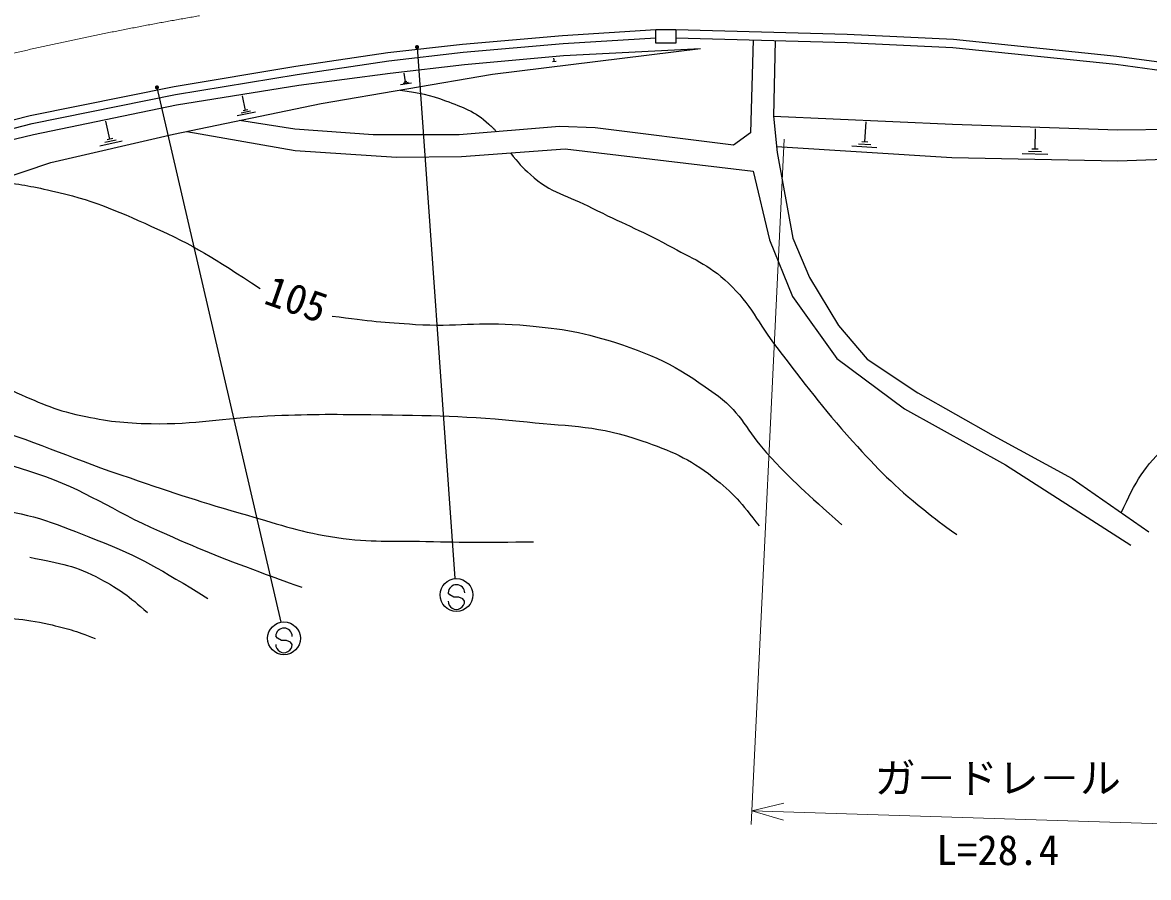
# Model space of a CAD drawing. Units: millimetres, scale not verified. Extents: x 0 to 700000, y -47500 to 447500.
# Drawn here: x 203308 to 271882, y 257391 to 309466 of the extents above; entities that cross this region are included whole.
import ezdxf
from ezdxf.enums import TextEntityAlignment as Align

# ---------------------------------------------------------------- set-up
doc = ezdxf.new("R2010")
doc.units = ezdxf.units.MM
doc.header["$LTSCALE"] = 1000
doc.linetypes.add('CHAIN', pattern=[18.5, 12, -1.5, 3.5, -1.5])
for name, color, linetype, lineweight in [('M-STR-HTXT', 7, 'Continuous', 13), ('M-STR-STRC', 7, 'Continuous', 25), ('M-TTL-BAND', 7, 'Continuous', 25), ('S-TTL', 7, 'Continuous', 25)]:
    doc.layers.add(name, color=color, linetype=linetype, lineweight=lineweight)
doc.styles.add('@ＭＳ ゴシック', font='')
doc.styles.add('ＭＳ ゴシック', font='')
doc.styles.get('@ＭＳ ゴシック').set_extended_font_data('@MS Gothic')
doc.styles.get('ＭＳ ゴシック').set_extended_font_data('MS Gothic')

msp = doc.modelspace()

# ---------------------------------------------------------------- hatches: boundary and pattern name
at = {"layer": 'M-STR-STRC'}
for points in [[(227376, 308090), (227355, 308095), (227333, 308096), (227311, 308094), (227291, 308087), (227271, 308078), (227254, 308065), (227239, 308049), (227227, 308030), (227218, 308010), (227213, 307989), (227212, 307968), (227214, 307946), (227221, 307925), (227230, 307906), (227243, 307888), (227259, 307873), (227278, 307861), (227298, 307853), (227319, 307848), (227340, 307846), (227362, 307849), (227383, 307855), (227402, 307865), (227420, 307878), (227435, 307894), (227447, 307912), (227455, 307932), (227460, 307953), (227462, 307975), (227459, 307997), (227453, 308018), (227443, 308037), (227430, 308054), (227414, 308069), (227396, 308081)], [(211535, 305631), (211514, 305636), (211492, 305638), (211471, 305635), (211450, 305629), (211430, 305619), (211413, 305606), (211398, 305590), (211386, 305572), (211377, 305552), (211372, 305531), (211371, 305509), (211374, 305487), (211380, 305467), (211390, 305447), (211403, 305430), (211419, 305415), (211437, 305403), (211457, 305394), (211478, 305389), (211500, 305388), (211521, 305390), (211542, 305397), (211562, 305406), (211579, 305419), (211594, 305435), (211606, 305454), (211615, 305474), (211620, 305495), (211621, 305517), (211618, 305538), (211612, 305559), (211602, 305578), (211589, 305596), (211574, 305611), (211555, 305623)]]:
    msp.add_hatch(color=256, dxfattribs=at).paths.add_polyline_path(points)

# ---------------------------------------------------------------- linework, layer by layer
at = {"layer": 'M-STR-HTXT'}
for p, q in [((249692, 302357), (247694, 260613)), ((247734, 261455), (249681, 261911)), ((247734, 261455), (277672, 260507)), ((247734, 261455), (249649, 260877))]:
    msp.add_line(p, q, dxfattribs=at)
at = {"layer": 'M-STR-STRC'}
for p, q in [((227339, 307959), (229639, 275594)), ((211498, 305501), (219046, 272941)), ((229338, 274610), (229238, 274728)), ((229583, 274471), (229338, 274610)), ((229883, 274468), (229583, 274471)), ((230128, 274356), (229883, 274468)), ((230234, 274220), (230128, 274356)), ((218832, 271969), (218733, 272087)), ((219077, 271830), (218832, 271969)), ((219378, 271827), (219077, 271830)), ((219623, 271715), (219378, 271827)), ((219729, 271579), (219623, 271715))]:
    msp.add_line(p, q, dxfattribs=at)
for centre in [(229737, 274599), (219232, 271958)]:
    msp.add_circle(centre, 1000, dxfattribs=at)
for centre, start, end in [((229738, 274724), 359.55488, 179.55488), ((229734, 274224), 179.55488, 359.55488), ((219233, 272083), 359.55488, 179.55488), ((219229, 271583), 179.55488, 359.55488)]:
    msp.add_arc(centre, 500, start, end, dxfattribs=at)
at = {"layer": 'M-TTL-BAND', "color": 2, "linetype": 'CHAIN', "lineweight": 13}
for start, end in [(83.83531, 112.4832), (78.82193, 83.40559)]:
    msp.add_arc((247898, 112756), 200000, start, end, dxfattribs=at)
at = {"layer": 'S-TTL'}
for p, q in [((230094, 308157), (236197, 308679)), ((236197, 308679), (241885, 309038)), ((241885, 309038), (243106, 309038)), ((241885, 308203), (241885, 309038)), ((243106, 309038), (243106, 308203)), ((243106, 309038), (253541, 308757)), ((253541, 308757), (260009, 308444)), ((225555, 307636), (230094, 308157)), ((230144, 307660), (236234, 308180)), ((236234, 308180), (241885, 308537)), ((243106, 308203), (241885, 308203)), ((243093, 308538), (253522, 308257)), ((247804, 308411), (247643, 302757)), ((249143, 308375), (249038, 303763)), ((253522, 308257), (259972, 307945)), ((259972, 307945), (269888, 306930)), ((260009, 308444), (269947, 307427)), ((219947, 306801), (225555, 307636)), ((225620, 307140), (230144, 307660)), ((230227, 306900), (236255, 307456)), ((231928, 306311), (244596, 307876)), ((235698, 307079), (235670, 307302)), ((236255, 307456), (244596, 307876)), ((269947, 307427), (279938, 306070)), ((212539, 305575), (219947, 306801)), ((220025, 306307), (225620, 307140)), ((225706, 306389), (230227, 306900)), ((235809, 307093), (235586, 307065)), ((269888, 306930), (279859, 305576)), ((212630, 305083), (220025, 306307)), ((220143, 305656), (225706, 306389)), ((221494, 304537), (231928, 306311)), ((226638, 305853), (226548, 306384)), ((226721, 305867), (226555, 305839)), ((203775, 303801), (212539, 305575)), ((212694, 304462), (220143, 305656)), ((226993, 305776), (226329, 305664)), ((226816, 305815), (226484, 305758)), ((203887, 303314), (212630, 305083)), ((212495, 302659), (221494, 304537)), ((216887, 304114), (216702, 305003)), ((194306, 301375), (203775, 303801)), ((203968, 302645), (212694, 304462)), ((217489, 304008), (216378, 303776)), ((217188, 304061), (216633, 303945)), ((217026, 304143), (216748, 304085)), ((194442, 300894), (203887, 303314)), ((208635, 302365), (208382, 303462)), ((219892, 302974), (216526, 303501)), ((236012, 303126), (229908, 302635)), ((238190, 303057), (236012, 303126)), ((249038, 303763), (249272, 301546)), ((249038, 303763), (259954, 303271)), ((254606, 302190), (254683, 303409)), ((259954, 303271), (269997, 302932)), ((194578, 300413), (203968, 302645)), ((205035, 300938), (212495, 302659)), ((213318, 302831), (219914, 301674)), ((224665, 302635), (219892, 302974)), ((229908, 302635), (224665, 302635)), ((246617, 301992), (238190, 303057)), ((247643, 302757), (246617, 301992)), ((264975, 301755), (265001, 303001)), ((269997, 302932), (279804, 303063)), ((209383, 302249), (208012, 301933)), ((209009, 302307), (208324, 302149)), ((208806, 302405), (208463, 302326)), ((230043, 301309), (236355, 301779)), ((236355, 301779), (247806, 300422)), ((249233, 301923), (259902, 301248)), ((255348, 301837), (253824, 301933)), ((254977, 302013), (254215, 302061)), ((254796, 302178), (254415, 302202)), ((265170, 301751), (264780, 301759)), ((219914, 301674), (226078, 301257)), ((226078, 301257), (230043, 301309)), ((249272, 301546), (250218, 296327)), ((259902, 301248), (270023, 301039)), ((265748, 301427), (264190, 301459)), ((265361, 301591), (264583, 301607)), ((270023, 301039), (280013, 301378)), ((195697, 297808), (205035, 300938)), ((247806, 300422), (248802, 296227)), ((250218, 296327), (251244, 293927)), ((248802, 296227), (250193, 292784)), ((251244, 293927), (253000, 291006)), ((250193, 292784), (252901, 288998)), ((253000, 291006), (254757, 288971)), ((252901, 288998), (257031, 285928)), ((254757, 288971), (257826, 286919)), ((257826, 286919), (262430, 284311)), ((257031, 285928), (263174, 282524)), ((262430, 284311), (267242, 281690)), ((263174, 282524), (270804, 277634)), ((267242, 281690), (271898, 278442))]:
    msp.add_line(p, q, dxfattribs=at)
for points, knots in [([(226305, 305355), (227569, 305162), (228024, 305086), (229061, 304700), (230159, 304292), (230843, 304079), (231704, 303285), (231894, 303111), (231982, 303045), (232169, 302817)], [0, 0, 0, 0, 1, 1, 1, 2, 2, 2, 3, 3, 3, 3]), ([(233026, 301531), (233503, 300890), (233732, 300681), (234249, 300202), (235473, 299067), (236525, 298937), (238005, 298167), (239784, 297243), (240857, 296873), (242613, 295907), (244103, 295087), (245061, 294758), (246300, 293594), (247700, 292278), (248074, 291178), (249256, 289664), (251018, 287406), (251939, 286080), (253864, 283960), (255440, 282224), (256367, 281272), (258194, 279804), (258965, 279185), (259237, 278958), (260211, 278274)], [0, 0, 0, 0, 1, 1, 1, 2, 2, 2, 3, 3, 3, 4, 4, 4, 5, 5, 5, 6, 6, 6, 7, 7, 7, 8, 8, 8, 8]), ([(201636, 299798), (203235, 299620), (203741, 299514), (205069, 299220), (207539, 298673), (208860, 298076), (211172, 297047), (213888, 295838), (214831, 295186), (217780, 293273)], [0, 0, 0, 0, 1, 1, 1, 2, 2, 2, 3, 3, 3, 3]), ([(270224, 279610), (271097, 281508), (271606, 282459), (273093, 283747), (274828, 285251), (276503, 284901), (278531, 285977), (280474, 287009), (281591, 287601), (283265, 289029), (285078, 290575), (285593, 291940), (287295, 293607), (289267, 295537), (290290, 296864), (292773, 298067), (294314, 298814), (295335, 298897), (297038, 299085), (298348, 299229), (298866, 299237), (300411, 299180)], [0, 0, 0, 0, 1, 1, 1, 2, 2, 2, 3, 3, 3, 4, 4, 4, 5, 5, 5, 6, 6, 6, 7, 7, 7, 7]), ([(188282, 295061), (189107, 295005), (189408, 294935), (190111, 294761), (191573, 294400), (192275, 293823), (193565, 293045), (195884, 291648), (196918, 290464), (199213, 289027), (200535, 288199), (201257, 287681), (202682, 287045), (204265, 286338), (205160, 285896), (206855, 285532), (208500, 285179), (209451, 285070), (211133, 285036), (213910, 284981), (215453, 285378), (218228, 285506), (220681, 285619), (222059, 285616), (224514, 285584), (228237, 285535), (230332, 285527), (234035, 285141), (236787, 284853), (238417, 284917), (241025, 283993), (242816, 283358), (243862, 282951), (245355, 281776), (246612, 280786), (247076, 280240), (248172, 278802)], [0, 0, 0, 0, 1, 1, 1, 2, 2, 2, 3, 3, 3, 4, 4, 4, 5, 5, 5, 6, 6, 6, 7, 7, 7, 8, 8, 8, 9, 9, 9, 10, 10, 10, 11, 11, 11, 12, 12, 12, 12]), ([(222162, 291586), (224559, 291276), (225251, 291203), (227240, 291082), (229715, 290932), (231116, 291251), (233587, 291047), (235872, 290859), (237175, 290680), (239360, 289987), (242016, 289144), (243457, 288365), (245690, 286700), (247107, 285644), (247429, 284558), (248625, 283257), (250300, 281435), (250974, 280874), (253202, 278875)], [0, 0, 0, 0, 1, 1, 1, 2, 2, 2, 3, 3, 3, 4, 4, 4, 5, 5, 5, 6, 6, 6, 6]), ([(173911, 289045), (176873, 288835), (177645, 288786), (180041, 288662), (183116, 288502), (184855, 288690), (187918, 288375), (190252, 288135), (191540, 287805), (193813, 287227), (196714, 286490), (198283, 285872), (201117, 284906), (204555, 283733), (206417, 282897), (209855, 281724), (212627, 280777), (214185, 280259), (217002, 279454), (219112, 278852), (220283, 278418), (222453, 278098), (224552, 277788), (225758, 277920), (227879, 277863), (230435, 277795), (231274, 277810), (234426, 277837)], [0, 0, 0, 0, 1, 1, 1, 2, 2, 2, 3, 3, 3, 4, 4, 4, 5, 5, 5, 6, 6, 6, 7, 7, 7, 8, 8, 8, 9, 9, 9, 9]), ([(162673, 283430), (165860, 283519), (166700, 283526), (169281, 283543), (173632, 283571), (176068, 283319), (180419, 283360), (184180, 283396), (186283, 283637), (190044, 283673), (192866, 283701), (194468, 283941), (197269, 283595), (200009, 283257), (201539, 282885), (204155, 282004), (207218, 280972), (208687, 279791), (211642, 278483), (213994, 277441), (215335, 276905), (217745, 276005), (218751, 275629), (219078, 275503), (220328, 275066)], [0, 0, 0, 0, 1, 1, 1, 2, 2, 2, 3, 3, 3, 4, 4, 4, 5, 5, 5, 6, 6, 6, 7, 7, 7, 8, 8, 8, 8]), ([(152925, 278436), (154529, 278755), (155014, 278820), (156365, 278981), (158646, 279254), (159946, 279235), (162243, 279190), (164304, 279150), (165451, 278938), (167494, 278668), (169796, 278365), (171057, 278009), (173355, 277677), (175476, 277371), (176654, 276947), (178797, 276982), (182811, 277046), (185047, 277504), (189005, 278173), (191271, 278556), (192496, 279017), (194770, 279347), (197377, 279725), (198876, 280031), (201499, 279790), (204045, 279556), (205401, 278888), (207785, 277964), (210586, 276879), (211581, 276226), (214593, 274391)], [0, 0, 0, 0, 1, 1, 1, 2, 2, 2, 3, 3, 3, 4, 4, 4, 5, 5, 5, 6, 6, 6, 7, 7, 7, 8, 8, 8, 9, 9, 9, 10, 10, 10, 10]), ([(203751, 276897), (205711, 276502), (206504, 276397), (208055, 275567), (209263, 274921), (209741, 274558), (210911, 273532)], [0, 0, 0, 0, 1, 1, 1, 2, 2, 2, 2]), ([(90672, 235542), (91833, 237620), (92125, 238142), (93059, 239807), (94466, 242315), (95103, 243813), (96671, 246223), (98391, 248866), (99339, 250401), (101532, 252666), (102735, 253910), (103509, 254551), (105014, 255405), (106597, 256303), (107690, 256391), (109474, 256748), (111070, 257068), (112010, 256882), (113630, 257027), (116387, 257273), (117947, 257329), (120673, 257809), (123551, 258316), (125131, 258806), (127907, 259722), (130623, 260618), (132070, 261326), (134741, 262348), (138345, 263726), (140368, 264487), (143975, 265860), (147344, 267143), (149210, 267918), (152600, 269147), (154668, 269897), (155783, 270475), (157921, 270990), (159798, 271442), (160888, 271525), (162807, 271738), (165169, 272000), (166501, 272109), (168876, 272138), (171275, 272167), (172619, 272061), (175015, 271947), (177714, 271818), (179218, 271605), (181918, 271512), (185027, 271405), (186778, 271265), (189883, 271460), (192576, 271629), (194050, 272055), (196717, 272468), (198301, 272714), (199169, 273014), (200768, 273129), (202386, 273245), (203323, 273162), (204907, 272816), (206039, 272569), (206480, 272433), (207742, 271947)], [0, 0, 0, 0, 1, 1, 1, 2, 2, 2, 3, 3, 3, 4, 4, 4, 5, 5, 5, 6, 6, 6, 7, 7, 7, 8, 8, 8, 9, 9, 9, 10, 10, 10, 11, 11, 11, 12, 12, 12, 13, 13, 13, 14, 14, 14, 15, 15, 15, 16, 16, 16, 17, 17, 17, 18, 18, 18, 19, 19, 19, 20, 20, 20, 21, 21, 21, 21])]:
    msp.add_open_spline(points, degree=3, knots=knots, dxfattribs=at)

# ---------------------------------------------------------------- texts
at = {"layer": 'M-STR-HTXT', "style": 'ＭＳ ゴシック'}
msp.add_text('ガ－ドレ－ル', height=1833, dxfattribs=at).set_placement((262703, 261981), align=Align.BOTTOM_CENTER)
at = {"layer": 'M-STR-HTXT', "style": '@ＭＳ ゴシック'}
msp.add_text('L=28.4', height=1833, dxfattribs=at).set_placement((262703, 259981), align=Align.TOP_CENTER)
at = {"layer": 'S-TTL', "style": 'ＭＳ ゴシック'}
msp.add_text('105', height=1833, rotation=340.71, dxfattribs=at).set_placement((219505, 291237), align=Align.BOTTOM_CENTER)

doc.saveas('drawing.dxf')
